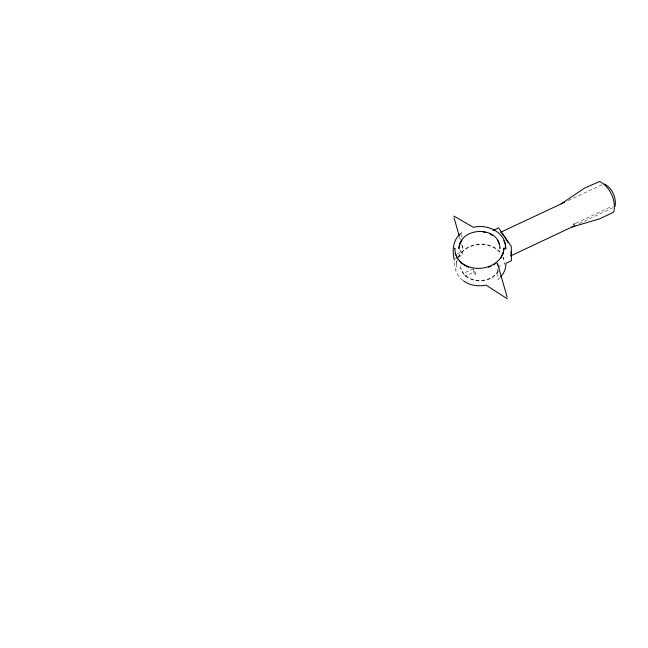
<?xml version="1.0" encoding="UTF-8"?>
<svg xmlns="http://www.w3.org/2000/svg" width="648" height="648" viewBox="0 0 648 648"><rect width="100%" height="100%" fill="white"/><g stroke="black" fill="none" stroke-linecap="round" stroke-linejoin="round"><path stroke-width="0.49" stroke-dasharray="3.24 2.43" d="M499.535 268.102L500.345 263.768L500.378 264.416M457.448 259.135L456.354 264.271L456.848 261.185M498.247 270.54C490.666 284.464 465.774 283.873 460.744 268.053M498.263 271.058C490.212 286.708 460.331 283.354 460.331 264.125M458.266 257.029C466.066 241.307 491.273 239.525 501.439 253.781M458.322 257.548C466.106 241.834 491.297 240.06 501.455 254.308M499.851 277.644L498.02 279.563L497.672 268.961M455.034 258.593L457.52 257.394M458.347 256.997L462.478 255.004L462.17 251.489L460.007 249.383M457.18 253.894L462.17 251.489M576.007 223.196L612.247 206.129M579.28 223.568L614.069 207.182M568.296 200.54L602.284 184.599M473.356 268.79L464.827 272.695L465.126 276.137L473.607 272.257L473.356 268.79L476.474 275.311L473.607 272.257M462.834 280.39C456.208 276.089 454.353 267.867 454.361 260.456M459.74 249.585L462.478 255.004M502.961 256.981L503.715 258.584L504.419 264.287L504.403 263.768M502.97 257.507L503.731 259.103M459.448 236.925L460.258 239.792M461.611 244.579L462.955 249.367L462.486 243.899M456.305 263.752L456.889 269.43L456.84 268.92M461.692 234.722L461.927 237.484"/><path stroke-width="0.97" d="M511.142 255.174L511.11 251.473M615.033 206.242C616.718 198.013 611.979 187.718 604.406 183.983M500.888 257.896L503.083 253.757L504.063 247.909C502.232 271.933 462.47 276.153 455.293 253.303L457.52 258.755M462.048 240.189L459.805 244.231L458.881 248.581C459.869 226.29 499.786 225.302 499.924 248.468L499.908 247.925M500.459 276.996C504.16 273.48 505.942 268.28 506.039 263.25L511.41 260.715L511.272 246.41L498.579 227.869L493.152 230.413M461.538 232.883C452.895 239.177 451.899 250.42 454.321 260.075M561.095 203.918L584.771 187.985L599.659 181.489C609.825 186.535 616.183 200.378 613.948 211.434L612.668 212.674L599.505 218.878L572.079 226.962M493.322 264.894L496.344 263.015M573.286 224.475L575.1 223.625M510.535 255.952L574.776 225.69M500.434 232.365L564.7 202.225M488.438 267.195L491.054 266.312M483.505 232.138L485.255 232.308M466.163 266.288L468.69 267.179M453.884 216.059L473.421 227.327C487.636 223.609 506.517 232.64 505.772 248.994L505.132 244.231M490.115 233.944L492.601 235.524M507.173 298.728L486.146 285.177C478.459 286.562 469.922 285.687 463.539 280.859M465.394 265.777L461.214 263.007L459.367 260.885M501.746 233.45L504.881 237.079L508.081 242.708M503.771 240.781L505.019 243.381M497.413 240.035L499.349 244.085M507.149 297.124L497.494 263.469L497.551 265.299M454.054 217.785L459.181 235.969M455.341 253.838L454.75 248.054L454.799 248.597"/></g></svg>
